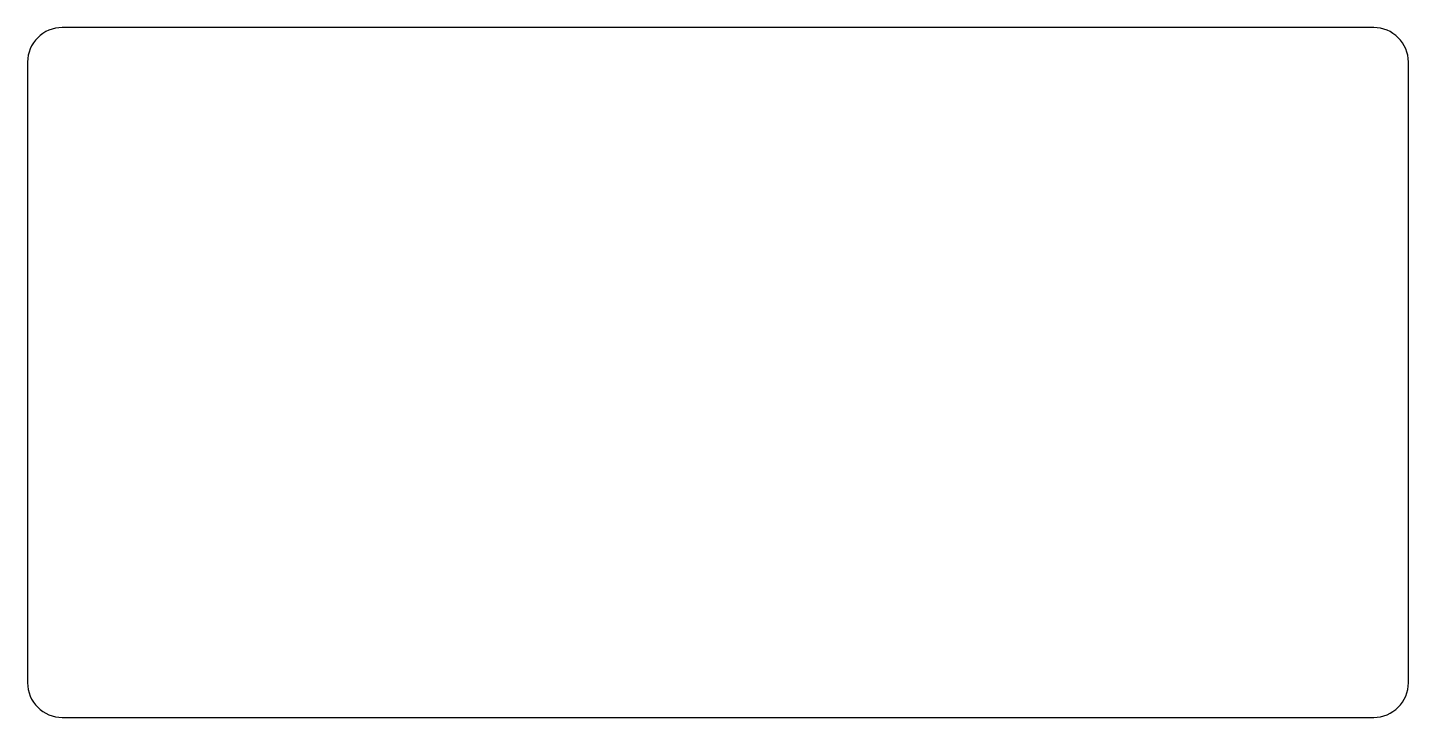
# Model space of a CAD drawing. Extents: x 506.3 to 516.3, y 312.8 to 317.8.
import ezdxf

# ---------------------------------------------------------------- set-up
doc = ezdxf.new("R2010")
doc.units = 0
doc.layers.get('0').update_dxf_attribs({"linetype": 'CONTINUOUS'})

msp = doc.modelspace()

# ---------------------------------------------------------------- linework, layer by layer
msp.add_lwpolyline([(516.259, 313.06), (516.259, 317.56, 0.414214), (516.009, 317.81), (506.509, 317.81, 0.414214), (506.259, 317.56), (506.259, 313.06, 0.414214), (506.509, 312.81), (516.009, 312.81, 0.414214)], format="xyb", close=True)

doc.saveas('drawing.dxf')
